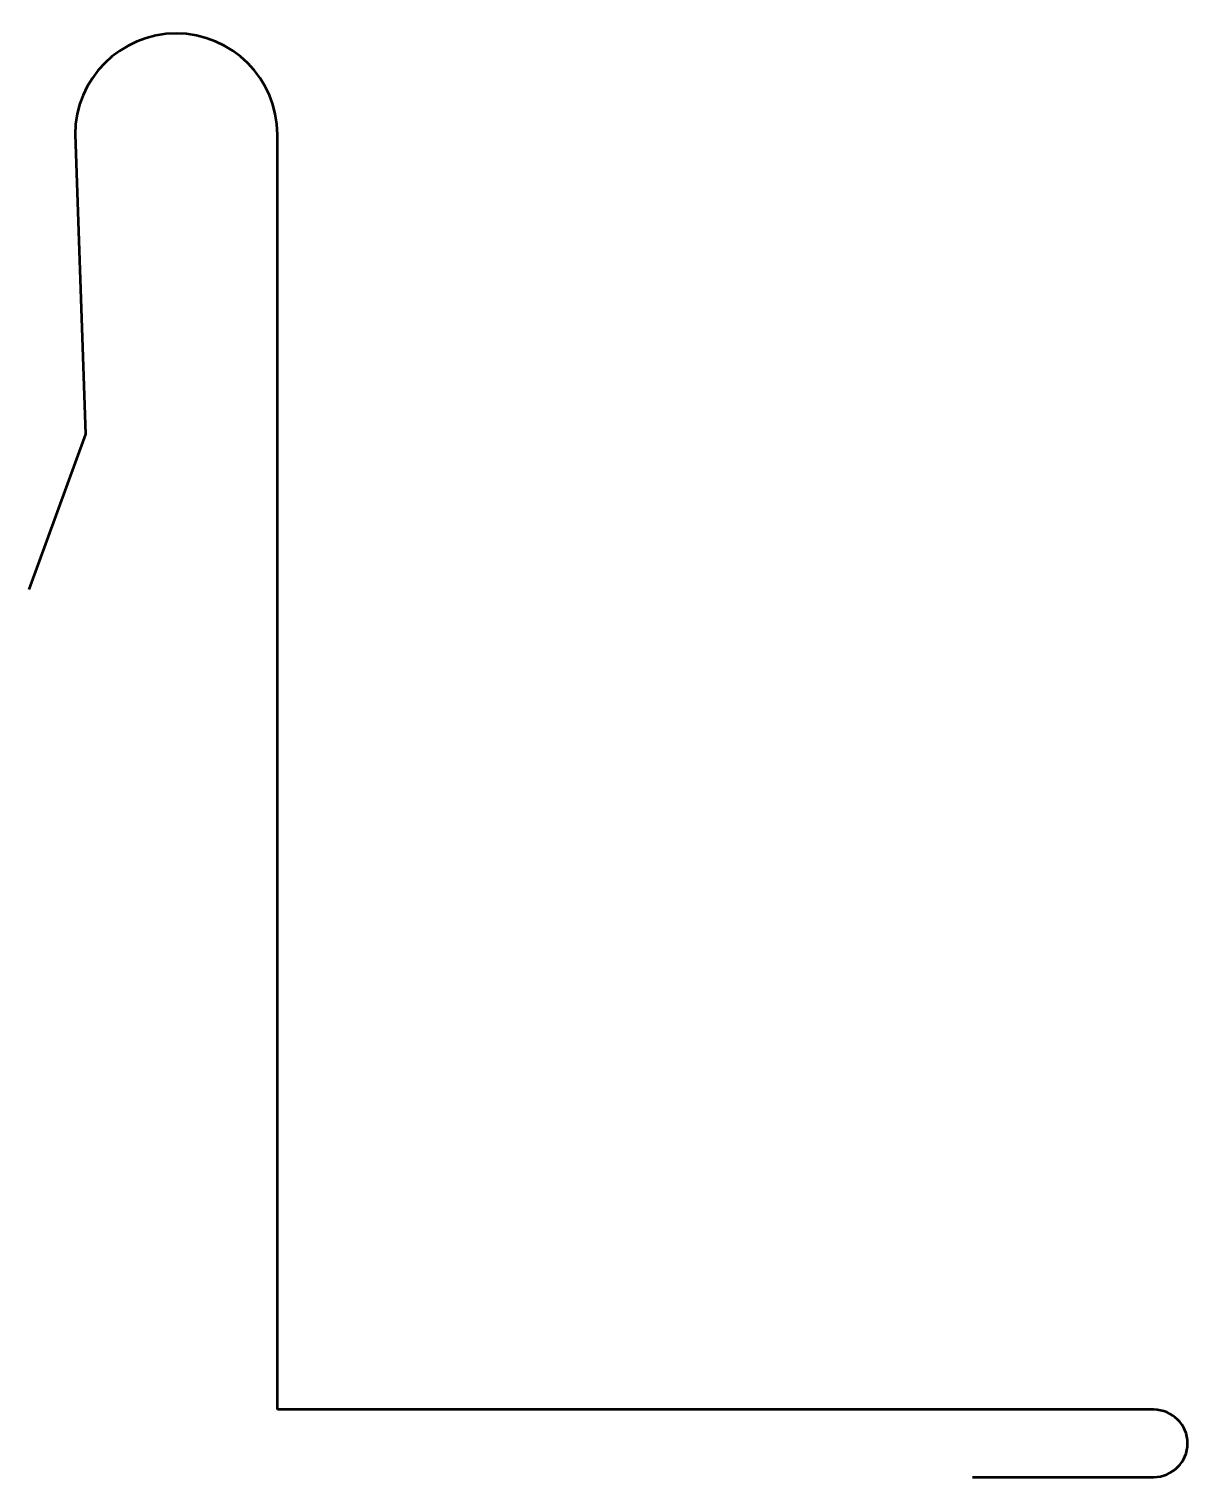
# Model space of a CAD drawing. Header units: metres. Extents: x -2.2 to 15, y -1 to 20.5.
import ezdxf

# ---------------------------------------------------------------- set-up
doc = ezdxf.new("R2010")
doc.units = ezdxf.units.M
doc.layers.add('A-DETL-GENF', color=92, linetype='Continuous', lineweight=18)

# ---------------------------------------------------------------- blocks, each defined once
blk = doc.blocks.new('41 druip-afsluitprofiel gevelisolatiesyst - afsluitprof 15mm-1541009-00_0 Basismaterialen')
at = {"layer": 'A-DETL-GENF', "lineweight": 50}
for p, q in [((-1.5, 18.922), (-1.345, 14.478)), ((1.5, 0), (1.5, 18.922)), ((-1.345, 14.478), (-2.184, 12.173)), ((14.5, 0), (1.5, 0)), ((11.811, -1), (14.5, -1))]:
    blk.add_line(p, q, dxfattribs=at)
for centre, radius, start, end in [((0, 18.922), 1.5, 0, 180), ((14.5, -0.5), 0.5, 270, 90)]:
    blk.add_arc(centre, radius, start, end, dxfattribs=at)

msp = doc.modelspace()

# ---------------------------------------------------------------- block references
msp.add_blockref('41 druip-afsluitprofiel gevelisolatiesyst - afsluitprof 15mm-1541009-00_0 Basismaterialen', (0, 0))

doc.saveas('drawing.dxf')
